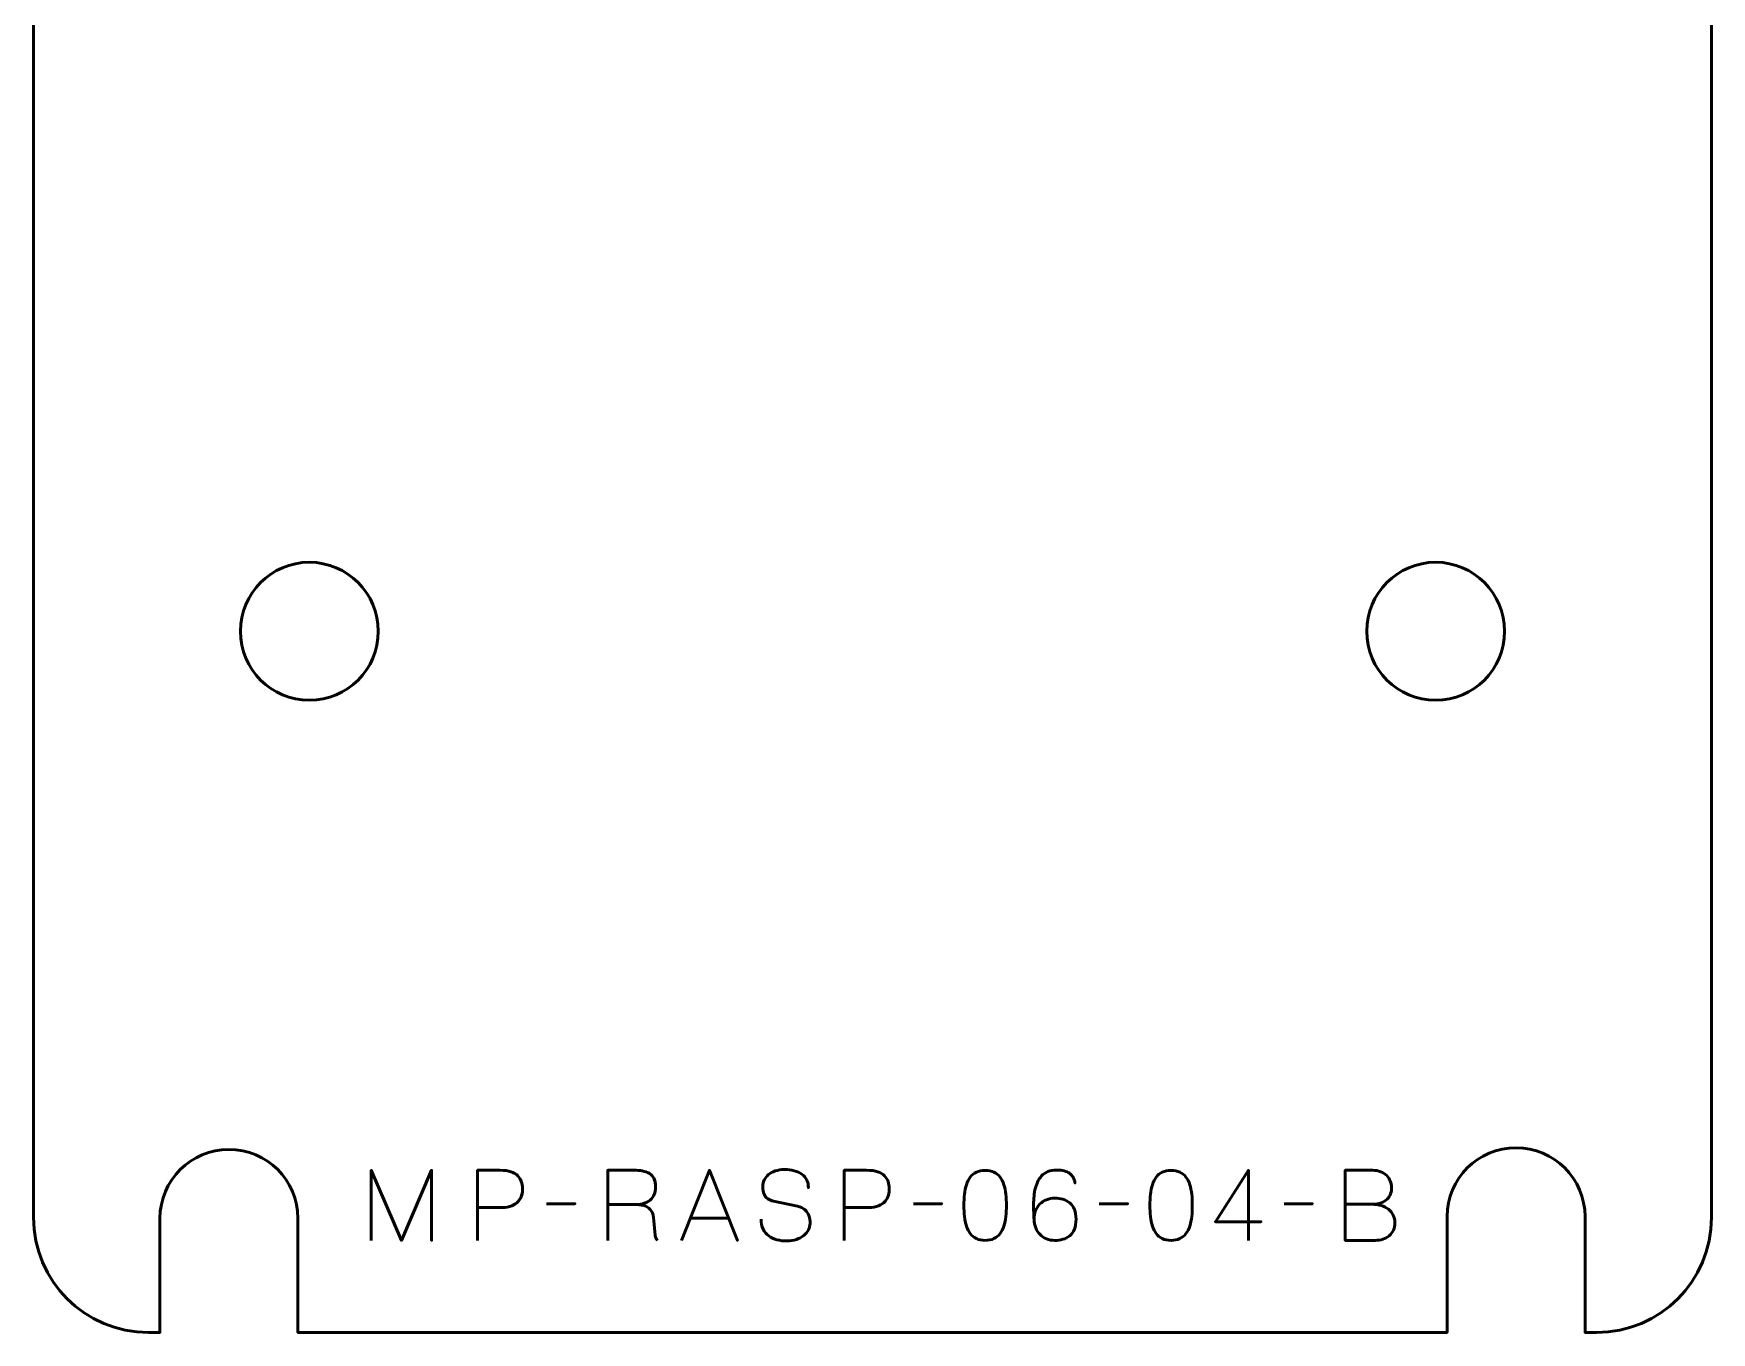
# Model space of a CAD drawing. Header units: centimetres. Extents: x -18.2 to -2.8, y -20.5 to -9.2.
# Drawn here: x -10.15 to -2.85, y -20.5 to -14.85 of the extents above; entities that cross this region are included whole.
import ezdxf

# ---------------------------------------------------------------- set-up
doc = ezdxf.new("R2010")
doc.units = ezdxf.units.CM
doc.header["$MEASUREMENT"] = 0
doc.layers.add('Layer 1', color=7, linetype='Continuous')

msp = doc.modelspace()

# ---------------------------------------------------------------- linework, layer by layer
at = {"layer": 'Layer 1', "lineweight": 53}
for points, knots in [([(-10.15001, -11.90004), (-10.15001, -11.90004), (-10.15001, -9.69994), (-10.15001, -9.69994), (-10.15001, -9.69994), (-10.15001, -9.42295), (-9.92692, -9.19999), (-9.64992, -9.19999), (-9.64992, -9.19999), (-9.64992, -9.19999), (-3.34995, -9.19999), (-3.34995, -9.19999), (-3.34995, -9.19999), (-3.07298, -9.19999), (-2.84999, -9.42295), (-2.84999, -9.69994), (-2.84999, -9.69994), (-2.84999, -9.69994), (-2.84999, -19.99991), (-2.84999, -19.99991), (-2.84999, -19.99991), (-2.84999, -20.27691), (-3.07298, -20.50001), (-3.34995, -20.50001), (-3.34995, -20.50001), (-3.34995, -20.50001), (-3.39998, -20.50001), (-3.39998, -20.50001), (-3.39998, -20.50001), (-3.39998, -20.50001), (-3.39998, -19.99634), (-3.39998, -19.99634), (-3.39998, -19.99634), (-3.39998, -19.83069), (-3.53433, -19.69634), (-3.69999, -19.69634), (-3.69999, -19.69634), (-3.86564, -19.69634), (-3.99998, -19.83069), (-3.99998, -19.99634), (-3.99998, -19.99634), (-3.99998, -19.99634), (-3.99998, -20.50001), (-3.99998, -20.50001), (-3.99998, -20.50001), (-3.99998, -20.50001), (-9.00002, -20.50001), (-9.00002, -20.50001), (-9.00002, -20.50001), (-9.00002, -20.50001), (-9.00002, -20.00382), (-9.00002, -20.00382), (-9.00002, -20.00382), (-9.00002, -19.83817), (-9.13437, -19.70382), (-9.30003, -19.70382), (-9.30003, -19.70382), (-9.46568, -19.70382), (-9.60002, -19.83817), (-9.60002, -20.00382), (-9.60002, -20.00382), (-9.60002, -20.00382), (-9.60002, -20.50001), (-9.60002, -20.50001), (-9.60002, -20.50001), (-9.60002, -20.50001), (-9.64992, -20.50001), (-9.64992, -20.50001), (-9.64992, -20.50001), (-9.92692, -20.50001), (-10.15001, -20.27691), (-10.15001, -19.99991), (-10.15001, -19.99991), (-10.15001, -19.99991), (-10.15001, -13.30004), (-10.15001, -13.30004), (-10.15001, -13.30004), (-10.15001, -13.30004), (-10.15001, -11.90004), (-10.15001, -11.90004)], [0, 0, 0, 0, 0.05, 0.05, 0.05, 0.05, 0.1, 0.1, 0.1, 0.1, 0.15, 0.15, 0.15, 0.15, 0.2, 0.2, 0.2, 0.2, 0.25, 0.25, 0.25, 0.25, 0.3, 0.3, 0.3, 0.3, 0.35, 0.35, 0.35, 0.35, 0.4, 0.4, 0.4, 0.4, 0.45, 0.45, 0.45, 0.45, 0.5, 0.5, 0.5, 0.5, 0.55, 0.55, 0.55, 0.55, 0.6, 0.6, 0.6, 0.6, 0.65, 0.65, 0.65, 0.65, 0.7, 0.7, 0.7, 0.7, 0.75, 0.75, 0.75, 0.75, 0.8, 0.8, 0.8, 0.8, 0.85, 0.85, 0.85, 0.85, 0.9, 0.9, 0.9, 0.9, 0.95, 0.95, 0.95, 0.95, 1, 1, 1, 1]), ([(-8.65, -17.45), (-8.65, -17.61566), (-8.78434, -17.75), (-8.95, -17.75), (-8.95, -17.75), (-9.11566, -17.75), (-9.25, -17.61566), (-9.25, -17.45), (-9.25, -17.45), (-9.25, -17.28434), (-9.11566, -17.15), (-8.95, -17.15), (-8.95, -17.15), (-8.78434, -17.15), (-8.65, -17.28434), (-8.65, -17.45)], [0, 0, 0, 0, 0.25, 0.25, 0.25, 0.25, 0.5, 0.5, 0.5, 0.5, 0.75, 0.75, 0.75, 0.75, 1, 1, 1, 1]), ([(-3.75, -17.45), (-3.75, -17.61566), (-3.88434, -17.75), (-4.05, -17.75), (-4.05, -17.75), (-4.21566, -17.75), (-4.35, -17.61566), (-4.35, -17.45), (-4.35, -17.45), (-4.35, -17.28434), (-4.21566, -17.15), (-4.05, -17.15), (-4.05, -17.15), (-3.88434, -17.15), (-3.75, -17.28434), (-3.75, -17.45)], [0, 0, 0, 0, 0.25, 0.25, 0.25, 0.25, 0.5, 0.5, 0.5, 0.5, 0.75, 0.75, 0.75, 0.75, 1, 1, 1, 1])]:
    msp.add_open_spline(points, degree=3, knots=knots, dxfattribs=at)
at = {"layer": 'Layer 1', "color": 5, "lineweight": 53}
for points, knots in [([(-8.68099, -20.09968), (-8.68099, -20.09968), (-8.68099, -19.79446), (-8.68099, -19.79446), (-8.68099, -19.79446), (-8.68099, -19.79446), (-8.54976, -20.09968), (-8.54976, -20.09968), (-8.54976, -20.09968), (-8.54976, -20.09968), (-8.4181, -19.79446), (-8.4181, -19.79446), (-8.4181, -19.79446), (-8.4181, -19.79446), (-8.4181, -20.09968), (-8.4181, -20.09968), (-8.4181, -20.09968), (-8.4181, -20.09968), (-8.4181, -19.79446), (-8.4181, -19.79446), (-8.4181, -19.79446), (-8.4181, -19.79446), (-8.54976, -20.09968), (-8.54976, -20.09968), (-8.54976, -20.09968), (-8.54976, -20.09968), (-8.68099, -19.79446), (-8.68099, -19.79446), (-8.68099, -19.79446), (-8.68099, -19.79446), (-8.68099, -20.09968), (-8.68099, -20.09968)], [0, 0, 0, 0, 0.125, 0.125, 0.125, 0.125, 0.25, 0.25, 0.25, 0.25, 0.375, 0.375, 0.375, 0.375, 0.5, 0.5, 0.5, 0.5, 0.625, 0.625, 0.625, 0.625, 0.75, 0.75, 0.75, 0.75, 0.875, 0.875, 0.875, 0.875, 1, 1, 1, 1]), ([(-8.21829, -20.09968), (-8.21829, -20.09968), (-8.21829, -19.79446), (-8.21829, -19.79446), (-8.21829, -19.79446), (-8.21829, -19.79446), (-8.12092, -19.79446), (-8.12092, -19.79446), (-8.12092, -19.79446), (-8.10145, -19.79453), (-8.08544, -19.79672), (-8.07281, -19.80095), (-8.07281, -19.80095), (-8.06025, -19.80511), (-8.05037, -19.8109), (-8.04324, -19.81824), (-8.04324, -19.81824), (-8.03612, -19.8255), (-8.03104, -19.83383), (-8.02793, -19.84321), (-8.02793, -19.84321), (-8.0249, -19.8526), (-8.02314, -19.8624), (-8.02271, -19.87278), (-8.02271, -19.87278), (-8.02222, -19.88315), (-8.02342, -19.89331), (-8.02624, -19.90318), (-8.02624, -19.90318), (-8.02913, -19.91306), (-8.034, -19.92202), (-8.04099, -19.93007), (-8.04099, -19.93007), (-8.0479, -19.93811), (-8.05728, -19.94453), (-8.06907, -19.94926), (-8.06907, -19.94926), (-8.08085, -19.95405), (-8.09545, -19.95645), (-8.11288, -19.95659), (-8.11288, -19.95659), (-8.11288, -19.95659), (-8.21829, -19.95659), (-8.21829, -19.95659), (-8.21829, -19.95659), (-8.21829, -19.95659), (-8.11288, -19.95659), (-8.11288, -19.95659), (-8.11288, -19.95659), (-8.09581, -19.95645), (-8.08134, -19.95405), (-8.06963, -19.94926), (-8.06963, -19.94926), (-8.05785, -19.94453), (-8.04846, -19.93811), (-8.04141, -19.93007), (-8.04141, -19.93007), (-8.03442, -19.92202), (-8.02941, -19.91306), (-8.02645, -19.90318), (-8.02645, -19.90318), (-8.02349, -19.89331), (-8.02222, -19.88315), (-8.02271, -19.87278), (-8.02271, -19.87278), (-8.02314, -19.8624), (-8.0249, -19.8526), (-8.02807, -19.84321), (-8.02807, -19.84321), (-8.03118, -19.83383), (-8.0364, -19.8255), (-8.04353, -19.81824), (-8.04353, -19.81824), (-8.05072, -19.8109), (-8.0606, -19.80511), (-8.07316, -19.80095), (-8.07316, -19.80095), (-8.08579, -19.79672), (-8.10166, -19.79453), (-8.12092, -19.79446), (-8.12092, -19.79446), (-8.12092, -19.79446), (-8.21829, -19.79446), (-8.21829, -19.79446), (-8.21829, -19.79446), (-8.21829, -19.79446), (-8.21829, -20.09968), (-8.21829, -20.09968)], [0, 0, 0, 0, 0.0454545, 0.0454545, 0.0454545, 0.0454545, 0.0909091, 0.0909091, 0.0909091, 0.0909091, 0.1363636, 0.1363636, 0.1363636, 0.1363636, 0.1818182, 0.1818182, 0.1818182, 0.1818182, 0.2272727, 0.2272727, 0.2272727, 0.2272727, 0.2727273, 0.2727273, 0.2727273, 0.2727273, 0.3181818, 0.3181818, 0.3181818, 0.3181818, 0.3636364, 0.3636364, 0.3636364, 0.3636364, 0.4090909, 0.4090909, 0.4090909, 0.4090909, 0.4545455, 0.4545455, 0.4545455, 0.4545455, 0.5, 0.5, 0.5, 0.5, 0.5454545, 0.5454545, 0.5454545, 0.5454545, 0.5909091, 0.5909091, 0.5909091, 0.5909091, 0.6363636, 0.6363636, 0.6363636, 0.6363636, 0.6818182, 0.6818182, 0.6818182, 0.6818182, 0.7272727, 0.7272727, 0.7272727, 0.7272727, 0.7727273, 0.7727273, 0.7727273, 0.7727273, 0.8181818, 0.8181818, 0.8181818, 0.8181818, 0.8636364, 0.8636364, 0.8636364, 0.8636364, 0.9090909, 0.9090909, 0.9090909, 0.9090909, 0.9545455, 0.9545455, 0.9545455, 0.9545455, 1, 1, 1, 1]), ([(-7.65188, -20.09968), (-7.65188, -20.09968), (-7.65188, -19.79446), (-7.65188, -19.79446), (-7.65188, -19.79446), (-7.65188, -19.79446), (-7.54054, -19.79446), (-7.54054, -19.79446), (-7.54054, -19.79446), (-7.52502, -19.79446), (-7.51176, -19.79552), (-7.50082, -19.79756), (-7.50082, -19.79756), (-7.48982, -19.79961), (-7.48071, -19.80257), (-7.47352, -19.80645), (-7.47352, -19.80645), (-7.46632, -19.81033), (-7.46068, -19.81506), (-7.45651, -19.82063), (-7.45651, -19.82063), (-7.45228, -19.82614), (-7.44932, -19.83242), (-7.44741, -19.8394), (-7.44741, -19.8394), (-7.44551, -19.84639), (-7.44438, -19.85394), (-7.44403, -19.86219), (-7.44403, -19.86219), (-7.44353, -19.87256), (-7.44466, -19.88258), (-7.44734, -19.89225), (-7.44734, -19.89225), (-7.45009, -19.90198), (-7.45482, -19.91066), (-7.46152, -19.91842), (-7.46152, -19.91842), (-7.4683, -19.92619), (-7.4774, -19.93232), (-7.48897, -19.93691), (-7.48897, -19.93691), (-7.50054, -19.94143), (-7.51486, -19.94382), (-7.53208, -19.94389), (-7.53208, -19.94389), (-7.53208, -19.94389), (-7.65188, -19.94389), (-7.65188, -19.94389), (-7.65188, -19.94389), (-7.65188, -19.94389), (-7.53208, -19.94389), (-7.53208, -19.94389), (-7.53208, -19.94389), (-7.51522, -19.94382), (-7.50103, -19.94143), (-7.48953, -19.93691), (-7.48953, -19.93691), (-7.47803, -19.93232), (-7.46886, -19.92619), (-7.46202, -19.91842), (-7.46202, -19.91842), (-7.45517, -19.91066), (-7.45038, -19.90198), (-7.44755, -19.89225), (-7.44755, -19.89225), (-7.44473, -19.88258), (-7.44353, -19.87256), (-7.44403, -19.86219), (-7.44403, -19.86219), (-7.44445, -19.85189), (-7.44621, -19.84258), (-7.44932, -19.83425), (-7.44932, -19.83425), (-7.45235, -19.826), (-7.45743, -19.81887), (-7.46449, -19.81294), (-7.46449, -19.81294), (-7.47154, -19.80702), (-7.48128, -19.80243), (-7.49363, -19.79926), (-7.49363, -19.79926), (-7.50597, -19.79608), (-7.52164, -19.79446), (-7.54054, -19.79446), (-7.54054, -19.79446), (-7.54054, -19.79446), (-7.65188, -19.79446), (-7.65188, -19.79446), (-7.65188, -19.79446), (-7.65188, -19.79446), (-7.65188, -20.09968), (-7.65188, -20.09968)], [0, 0, 0, 0, 0.0434783, 0.0434783, 0.0434783, 0.0434783, 0.0869565, 0.0869565, 0.0869565, 0.0869565, 0.1304348, 0.1304348, 0.1304348, 0.1304348, 0.173913, 0.173913, 0.173913, 0.173913, 0.2173913, 0.2173913, 0.2173913, 0.2173913, 0.2608696, 0.2608696, 0.2608696, 0.2608696, 0.3043478, 0.3043478, 0.3043478, 0.3043478, 0.3478261, 0.3478261, 0.3478261, 0.3478261, 0.3913043, 0.3913043, 0.3913043, 0.3913043, 0.4347826, 0.4347826, 0.4347826, 0.4347826, 0.4782609, 0.4782609, 0.4782609, 0.4782609, 0.5217391, 0.5217391, 0.5217391, 0.5217391, 0.5652174, 0.5652174, 0.5652174, 0.5652174, 0.6086957, 0.6086957, 0.6086957, 0.6086957, 0.6521739, 0.6521739, 0.6521739, 0.6521739, 0.6956522, 0.6956522, 0.6956522, 0.6956522, 0.7391304, 0.7391304, 0.7391304, 0.7391304, 0.7826087, 0.7826087, 0.7826087, 0.7826087, 0.826087, 0.826087, 0.826087, 0.826087, 0.8695652, 0.8695652, 0.8695652, 0.8695652, 0.9130435, 0.9130435, 0.9130435, 0.9130435, 0.9565217, 0.9565217, 0.9565217, 0.9565217, 1, 1, 1, 1]), ([(-7.33057, -20.09968), (-7.33057, -20.09968), (-7.2095, -19.79446), (-7.2095, -19.79446), (-7.2095, -19.79446), (-7.2095, -19.79446), (-7.088, -20.09968), (-7.088, -20.09968), (-7.088, -20.09968), (-7.088, -20.09968), (-7.2095, -19.79446), (-7.2095, -19.79446), (-7.2095, -19.79446), (-7.2095, -19.79446), (-7.33057, -20.09968), (-7.33057, -20.09968)], [0, 0, 0, 0, 0.25, 0.25, 0.25, 0.25, 0.5, 0.5, 0.5, 0.5, 0.75, 0.75, 0.75, 0.75, 1, 1, 1, 1]), ([(-6.98471, -20.00739), (-6.98457, -20.02426), (-6.98161, -20.03872), (-6.97568, -20.05079), (-6.97568, -20.05079), (-6.96982, -20.06278), (-6.96164, -20.07259), (-6.95134, -20.08021), (-6.95134, -20.08021), (-6.94097, -20.08776), (-6.92904, -20.09333), (-6.91557, -20.09693), (-6.91557, -20.09693), (-6.90216, -20.10046), (-6.88777, -20.10222), (-6.87253, -20.10222), (-6.87253, -20.10222), (-6.85715, -20.10215), (-6.84332, -20.09989), (-6.83097, -20.09559), (-6.83097, -20.09559), (-6.81869, -20.09128), (-6.80818, -20.0855), (-6.79936, -20.07823), (-6.79936, -20.07823), (-6.79061, -20.07096), (-6.78384, -20.06285), (-6.77904, -20.05382), (-6.77904, -20.05382), (-6.77424, -20.04479), (-6.7717, -20.03555), (-6.77135, -20.02602), (-6.77135, -20.02602), (-6.77093, -20.01353), (-6.77276, -20.0021), (-6.77678, -19.9918), (-6.77678, -19.9918), (-6.78081, -19.9815), (-6.78702, -19.97289), (-6.79541, -19.96584), (-6.79541, -19.96584), (-6.80374, -19.95878), (-6.81425, -19.95384), (-6.82681, -19.95109), (-6.82681, -19.95109), (-6.82681, -19.95109), (-6.93052, -19.92865), (-6.93052, -19.92865), (-6.93052, -19.92865), (-6.94026, -19.92661), (-6.94866, -19.92315), (-6.95557, -19.91835), (-6.95557, -19.91835), (-6.96249, -19.91349), (-6.96785, -19.90678), (-6.97152, -19.89817), (-6.97152, -19.89817), (-6.97519, -19.88964), (-6.97709, -19.87877), (-6.97709, -19.86558), (-6.97709, -19.86558), (-6.97709, -19.85556), (-6.97504, -19.84611), (-6.97088, -19.83722), (-6.97088, -19.83722), (-6.96679, -19.82833), (-6.96072, -19.82049), (-6.95275, -19.81358), (-6.95275, -19.81358), (-6.94478, -19.80674), (-6.9349, -19.80137), (-6.92319, -19.79749), (-6.92319, -19.79749), (-6.9114, -19.79354), (-6.89793, -19.79157), (-6.88269, -19.7915), (-6.88269, -19.7915), (-6.86738, -19.7915), (-6.85334, -19.79326), (-6.8405, -19.79679), (-6.8405, -19.79679), (-6.82773, -19.80032), (-6.81665, -19.8054), (-6.80734, -19.81217), (-6.80734, -19.81217), (-6.79802, -19.81894), (-6.79083, -19.82727), (-6.78589, -19.837), (-6.78589, -19.837), (-6.78095, -19.84681), (-6.77862, -19.85803), (-6.77897, -19.87066), (-6.77897, -19.87066), (-6.77862, -19.85803), (-6.78095, -19.84681), (-6.78589, -19.837), (-6.78589, -19.837), (-6.79083, -19.82727), (-6.79802, -19.81894), (-6.80734, -19.81217), (-6.80734, -19.81217), (-6.81665, -19.8054), (-6.82773, -19.80032), (-6.8405, -19.79679), (-6.8405, -19.79679), (-6.85334, -19.79326), (-6.86738, -19.7915), (-6.88269, -19.7915), (-6.88269, -19.7915), (-6.89793, -19.79157), (-6.9114, -19.79354), (-6.92319, -19.79749), (-6.92319, -19.79749), (-6.9349, -19.80137), (-6.94478, -19.80674), (-6.95275, -19.81358), (-6.95275, -19.81358), (-6.96072, -19.82049), (-6.96679, -19.82833), (-6.97088, -19.83722), (-6.97088, -19.83722), (-6.97504, -19.84611), (-6.97709, -19.85556), (-6.97709, -19.86558), (-6.97709, -19.86558), (-6.97709, -19.87877), (-6.97526, -19.88964), (-6.97173, -19.8981), (-6.97173, -19.8981), (-6.96813, -19.90664), (-6.96284, -19.91327), (-6.95592, -19.91814), (-6.95592, -19.91814), (-6.94901, -19.92294), (-6.94054, -19.92647), (-6.93052, -19.92865), (-6.93052, -19.92865), (-6.93052, -19.92865), (-6.82681, -19.95109), (-6.82681, -19.95109), (-6.82681, -19.95109), (-6.81397, -19.95384), (-6.80338, -19.95878), (-6.79506, -19.96584), (-6.79506, -19.96584), (-6.78666, -19.97289), (-6.78052, -19.9815), (-6.77657, -19.9918), (-6.77657, -19.9918), (-6.77269, -20.0021), (-6.77093, -20.01353), (-6.77135, -20.02602), (-6.77135, -20.02602), (-6.7717, -20.03555), (-6.77424, -20.04479), (-6.77904, -20.05382), (-6.77904, -20.05382), (-6.78384, -20.06285), (-6.79061, -20.07096), (-6.79936, -20.07823), (-6.79936, -20.07823), (-6.80818, -20.0855), (-6.81869, -20.09128), (-6.83097, -20.09559), (-6.83097, -20.09559), (-6.84332, -20.09989), (-6.85715, -20.10215), (-6.87253, -20.10222), (-6.87253, -20.10222), (-6.88777, -20.10222), (-6.90216, -20.10046), (-6.91557, -20.09693), (-6.91557, -20.09693), (-6.92904, -20.09333), (-6.94097, -20.08776), (-6.95134, -20.08021), (-6.95134, -20.08021), (-6.96164, -20.07259), (-6.96982, -20.06278), (-6.97568, -20.05079), (-6.97568, -20.05079), (-6.98161, -20.03872), (-6.98457, -20.02426), (-6.98471, -20.00739)], [0, 0, 0, 0, 0.0217391, 0.0217391, 0.0217391, 0.0217391, 0.0434783, 0.0434783, 0.0434783, 0.0434783, 0.0652174, 0.0652174, 0.0652174, 0.0652174, 0.0869565, 0.0869565, 0.0869565, 0.0869565, 0.1086957, 0.1086957, 0.1086957, 0.1086957, 0.1304348, 0.1304348, 0.1304348, 0.1304348, 0.1521739, 0.1521739, 0.1521739, 0.1521739, 0.173913, 0.173913, 0.173913, 0.173913, 0.1956522, 0.1956522, 0.1956522, 0.1956522, 0.2173913, 0.2173913, 0.2173913, 0.2173913, 0.2391304, 0.2391304, 0.2391304, 0.2391304, 0.2608696, 0.2608696, 0.2608696, 0.2608696, 0.2826087, 0.2826087, 0.2826087, 0.2826087, 0.3043478, 0.3043478, 0.3043478, 0.3043478, 0.326087, 0.326087, 0.326087, 0.326087, 0.3478261, 0.3478261, 0.3478261, 0.3478261, 0.3695652, 0.3695652, 0.3695652, 0.3695652, 0.3913043, 0.3913043, 0.3913043, 0.3913043, 0.4130435, 0.4130435, 0.4130435, 0.4130435, 0.4347826, 0.4347826, 0.4347826, 0.4347826, 0.4565217, 0.4565217, 0.4565217, 0.4565217, 0.4782609, 0.4782609, 0.4782609, 0.4782609, 0.5, 0.5, 0.5, 0.5, 0.5217391, 0.5217391, 0.5217391, 0.5217391, 0.5434783, 0.5434783, 0.5434783, 0.5434783, 0.5652174, 0.5652174, 0.5652174, 0.5652174, 0.5869565, 0.5869565, 0.5869565, 0.5869565, 0.6086957, 0.6086957, 0.6086957, 0.6086957, 0.6304348, 0.6304348, 0.6304348, 0.6304348, 0.6521739, 0.6521739, 0.6521739, 0.6521739, 0.673913, 0.673913, 0.673913, 0.673913, 0.6956522, 0.6956522, 0.6956522, 0.6956522, 0.7173913, 0.7173913, 0.7173913, 0.7173913, 0.7391304, 0.7391304, 0.7391304, 0.7391304, 0.7608696, 0.7608696, 0.7608696, 0.7608696, 0.7826087, 0.7826087, 0.7826087, 0.7826087, 0.8043478, 0.8043478, 0.8043478, 0.8043478, 0.826087, 0.826087, 0.826087, 0.826087, 0.8478261, 0.8478261, 0.8478261, 0.8478261, 0.8695652, 0.8695652, 0.8695652, 0.8695652, 0.8913043, 0.8913043, 0.8913043, 0.8913043, 0.9130435, 0.9130435, 0.9130435, 0.9130435, 0.9347826, 0.9347826, 0.9347826, 0.9347826, 0.9565217, 0.9565217, 0.9565217, 0.9565217, 0.9782609, 0.9782609, 0.9782609, 0.9782609, 1, 1, 1, 1]), ([(-6.62276, -20.09968), (-6.62276, -20.09968), (-6.62276, -19.79446), (-6.62276, -19.79446), (-6.62276, -19.79446), (-6.62276, -19.79446), (-6.52539, -19.79446), (-6.52539, -19.79446), (-6.52539, -19.79446), (-6.50592, -19.79453), (-6.48991, -19.79672), (-6.47728, -19.80095), (-6.47728, -19.80095), (-6.46472, -19.80511), (-6.45484, -19.8109), (-6.44771, -19.81824), (-6.44771, -19.81824), (-6.44059, -19.8255), (-6.43551, -19.83383), (-6.4324, -19.84321), (-6.4324, -19.84321), (-6.42937, -19.8526), (-6.42761, -19.8624), (-6.42718, -19.87278), (-6.42718, -19.87278), (-6.42669, -19.88315), (-6.42789, -19.89331), (-6.43071, -19.90318), (-6.43071, -19.90318), (-6.4336, -19.91306), (-6.43847, -19.92202), (-6.44546, -19.93007), (-6.44546, -19.93007), (-6.45237, -19.93811), (-6.46175, -19.94453), (-6.47354, -19.94926), (-6.47354, -19.94926), (-6.48532, -19.95405), (-6.49992, -19.95645), (-6.51735, -19.95659), (-6.51735, -19.95659), (-6.51735, -19.95659), (-6.62276, -19.95659), (-6.62276, -19.95659), (-6.62276, -19.95659), (-6.62276, -19.95659), (-6.51735, -19.95659), (-6.51735, -19.95659), (-6.51735, -19.95659), (-6.50028, -19.95645), (-6.48581, -19.95405), (-6.4741, -19.94926), (-6.4741, -19.94926), (-6.46232, -19.94453), (-6.45293, -19.93811), (-6.44588, -19.93007), (-6.44588, -19.93007), (-6.43889, -19.92202), (-6.43388, -19.91306), (-6.43092, -19.90318), (-6.43092, -19.90318), (-6.42796, -19.89331), (-6.42669, -19.88315), (-6.42718, -19.87278), (-6.42718, -19.87278), (-6.42761, -19.8624), (-6.42937, -19.8526), (-6.43254, -19.84321), (-6.43254, -19.84321), (-6.43565, -19.83383), (-6.44087, -19.8255), (-6.448, -19.81824), (-6.448, -19.81824), (-6.45519, -19.8109), (-6.46507, -19.80511), (-6.47763, -19.80095), (-6.47763, -19.80095), (-6.49026, -19.79672), (-6.50613, -19.79453), (-6.52539, -19.79446), (-6.52539, -19.79446), (-6.52539, -19.79446), (-6.62276, -19.79446), (-6.62276, -19.79446), (-6.62276, -19.79446), (-6.62276, -19.79446), (-6.62276, -20.09968), (-6.62276, -20.09968)], [0, 0, 0, 0, 0.0454545, 0.0454545, 0.0454545, 0.0454545, 0.0909091, 0.0909091, 0.0909091, 0.0909091, 0.1363636, 0.1363636, 0.1363636, 0.1363636, 0.1818182, 0.1818182, 0.1818182, 0.1818182, 0.2272727, 0.2272727, 0.2272727, 0.2272727, 0.2727273, 0.2727273, 0.2727273, 0.2727273, 0.3181818, 0.3181818, 0.3181818, 0.3181818, 0.3636364, 0.3636364, 0.3636364, 0.3636364, 0.4090909, 0.4090909, 0.4090909, 0.4090909, 0.4545455, 0.4545455, 0.4545455, 0.4545455, 0.5, 0.5, 0.5, 0.5, 0.5454545, 0.5454545, 0.5454545, 0.5454545, 0.5909091, 0.5909091, 0.5909091, 0.5909091, 0.6363636, 0.6363636, 0.6363636, 0.6363636, 0.6818182, 0.6818182, 0.6818182, 0.6818182, 0.7272727, 0.7272727, 0.7272727, 0.7272727, 0.7727273, 0.7727273, 0.7727273, 0.7727273, 0.8181818, 0.8181818, 0.8181818, 0.8181818, 0.8636364, 0.8636364, 0.8636364, 0.8636364, 0.9090909, 0.9090909, 0.9090909, 0.9090909, 0.9545455, 0.9545455, 0.9545455, 0.9545455, 1, 1, 1, 1]), ([(-6.00978, -20.09968), (-5.99497, -20.09961), (-5.9822, -20.097), (-5.97154, -20.09192), (-5.97154, -20.09192), (-5.96096, -20.08684), (-5.95214, -20.07957), (-5.94509, -20.07033), (-5.94509, -20.07033), (-5.9381, -20.06102), (-5.9326, -20.05001), (-5.92851, -20.03731), (-5.92851, -20.03731), (-5.92448, -20.02461), (-5.92159, -20.01071), (-5.91997, -19.99547), (-5.91997, -19.99547), (-5.91827, -19.98023), (-5.91743, -19.96421), (-5.9175, -19.94728), (-5.9175, -19.94728), (-5.91743, -19.93042), (-5.91827, -19.9144), (-5.91997, -19.89923), (-5.91997, -19.89923), (-5.92159, -19.88406), (-5.92448, -19.87009), (-5.92851, -19.85739), (-5.92851, -19.85739), (-5.9326, -19.84476), (-5.9381, -19.83376), (-5.94509, -19.82437), (-5.94509, -19.82437), (-5.95214, -19.81506), (-5.96096, -19.80779), (-5.97154, -19.80271), (-5.97154, -19.80271), (-5.9822, -19.79756), (-5.99497, -19.79495), (-6.00978, -19.79488), (-6.00978, -19.79488), (-6.0246, -19.79495), (-6.03737, -19.79756), (-6.04803, -19.80271), (-6.04803, -19.80271), (-6.05861, -19.80779), (-6.06743, -19.81506), (-6.07448, -19.82437), (-6.07448, -19.82437), (-6.08147, -19.83376), (-6.08697, -19.84476), (-6.09106, -19.85739), (-6.09106, -19.85739), (-6.09509, -19.87009), (-6.09798, -19.88406), (-6.0996, -19.89923), (-6.0996, -19.89923), (-6.10129, -19.9144), (-6.10214, -19.93042), (-6.10207, -19.94728), (-6.10207, -19.94728), (-6.10214, -19.96421), (-6.10129, -19.98023), (-6.0996, -19.99547), (-6.0996, -19.99547), (-6.09798, -20.01071), (-6.09509, -20.02461), (-6.09106, -20.03731), (-6.09106, -20.03731), (-6.08697, -20.05001), (-6.08147, -20.06102), (-6.07448, -20.07033), (-6.07448, -20.07033), (-6.06743, -20.07957), (-6.05861, -20.08684), (-6.04803, -20.09192), (-6.04803, -20.09192), (-6.03737, -20.097), (-6.0246, -20.09961), (-6.00978, -20.09968)], [0, 0, 0, 0, 0.05, 0.05, 0.05, 0.05, 0.1, 0.1, 0.1, 0.1, 0.15, 0.15, 0.15, 0.15, 0.2, 0.2, 0.2, 0.2, 0.25, 0.25, 0.25, 0.25, 0.3, 0.3, 0.3, 0.3, 0.35, 0.35, 0.35, 0.35, 0.4, 0.4, 0.4, 0.4, 0.45, 0.45, 0.45, 0.45, 0.5, 0.5, 0.5, 0.5, 0.55, 0.55, 0.55, 0.55, 0.6, 0.6, 0.6, 0.6, 0.65, 0.65, 0.65, 0.65, 0.7, 0.7, 0.7, 0.7, 0.75, 0.75, 0.75, 0.75, 0.8, 0.8, 0.8, 0.8, 0.85, 0.85, 0.85, 0.85, 0.9, 0.9, 0.9, 0.9, 0.95, 0.95, 0.95, 0.95, 1, 1, 1, 1]), ([(-6.00978, -20.09968), (-5.99497, -20.09961), (-5.9822, -20.097), (-5.97154, -20.09192), (-5.97154, -20.09192), (-5.96096, -20.08684), (-5.95214, -20.07957), (-5.94509, -20.07033), (-5.94509, -20.07033), (-5.9381, -20.06102), (-5.9326, -20.05001), (-5.92851, -20.03731), (-5.92851, -20.03731), (-5.92448, -20.02461), (-5.92159, -20.01071), (-5.91997, -19.99547), (-5.91997, -19.99547), (-5.91827, -19.98023), (-5.91743, -19.96421), (-5.9175, -19.94728), (-5.9175, -19.94728), (-5.91743, -19.93042), (-5.91827, -19.9144), (-5.91997, -19.89923), (-5.91997, -19.89923), (-5.92159, -19.88406), (-5.92448, -19.87009), (-5.92851, -19.85739), (-5.92851, -19.85739), (-5.9326, -19.84476), (-5.9381, -19.83376), (-5.94509, -19.82437), (-5.94509, -19.82437), (-5.95214, -19.81506), (-5.96096, -19.80779), (-5.97154, -19.80271), (-5.97154, -19.80271), (-5.9822, -19.79756), (-5.99497, -19.79495), (-6.00978, -19.79488), (-6.00978, -19.79488), (-6.0246, -19.79495), (-6.03737, -19.79756), (-6.04803, -19.80271), (-6.04803, -19.80271), (-6.05861, -19.80779), (-6.06743, -19.81506), (-6.07448, -19.82437), (-6.07448, -19.82437), (-6.08147, -19.83376), (-6.08697, -19.84476), (-6.09106, -19.85739), (-6.09106, -19.85739), (-6.09509, -19.87009), (-6.09798, -19.88406), (-6.0996, -19.89923), (-6.0996, -19.89923), (-6.10129, -19.9144), (-6.10214, -19.93042), (-6.10207, -19.94728), (-6.10207, -19.94728), (-6.10214, -19.96421), (-6.10129, -19.98023), (-6.0996, -19.99547), (-6.0996, -19.99547), (-6.09798, -20.01071), (-6.09509, -20.02461), (-6.09106, -20.03731), (-6.09106, -20.03731), (-6.08697, -20.05001), (-6.08147, -20.06102), (-6.07448, -20.07033), (-6.07448, -20.07033), (-6.06743, -20.07957), (-6.05861, -20.08684), (-6.04803, -20.09192), (-6.04803, -20.09192), (-6.03737, -20.097), (-6.0246, -20.09961), (-6.00978, -20.09968)], [0, 0, 0, 0, 0.05, 0.05, 0.05, 0.05, 0.1, 0.1, 0.1, 0.1, 0.15, 0.15, 0.15, 0.15, 0.2, 0.2, 0.2, 0.2, 0.25, 0.25, 0.25, 0.25, 0.3, 0.3, 0.3, 0.3, 0.35, 0.35, 0.35, 0.35, 0.4, 0.4, 0.4, 0.4, 0.45, 0.45, 0.45, 0.45, 0.5, 0.5, 0.5, 0.5, 0.55, 0.55, 0.55, 0.55, 0.6, 0.6, 0.6, 0.6, 0.65, 0.65, 0.65, 0.65, 0.7, 0.7, 0.7, 0.7, 0.75, 0.75, 0.75, 0.75, 0.8, 0.8, 0.8, 0.8, 0.85, 0.85, 0.85, 0.85, 0.9, 0.9, 0.9, 0.9, 0.95, 0.95, 0.95, 0.95, 1, 1, 1, 1]), ([(-5.79727, -20.00782), (-5.7972, -19.99399), (-5.79495, -19.9815), (-5.79043, -19.97021), (-5.79043, -19.97021), (-5.78599, -19.95899), (-5.77971, -19.94933), (-5.77159, -19.94121), (-5.77159, -19.94121), (-5.76355, -19.93317), (-5.75402, -19.92696), (-5.74316, -19.92259), (-5.74316, -19.92259), (-5.73229, -19.91821), (-5.72037, -19.91603), (-5.70753, -19.91595), (-5.70753, -19.91595), (-5.69462, -19.91588), (-5.68255, -19.91751), (-5.67133, -19.92075), (-5.67133, -19.92075), (-5.66011, -19.92393), (-5.65031, -19.92915), (-5.64177, -19.93635), (-5.64177, -19.93635), (-5.63323, -19.94347), (-5.62653, -19.95293), (-5.62173, -19.96471), (-5.62173, -19.96471), (-5.61694, -19.97649), (-5.61447, -19.99081), (-5.6144, -20.00782), (-5.6144, -20.00782), (-5.61447, -20.02482), (-5.61694, -20.03914), (-5.62173, -20.05093), (-5.62173, -20.05093), (-5.62653, -20.06271), (-5.63323, -20.07216), (-5.64177, -20.07929), (-5.64177, -20.07929), (-5.65031, -20.08649), (-5.66011, -20.09171), (-5.67133, -20.09488), (-5.67133, -20.09488), (-5.68255, -20.09813), (-5.69462, -20.09975), (-5.70753, -20.09968), (-5.70753, -20.09968), (-5.72037, -20.09961), (-5.73215, -20.09742), (-5.74295, -20.09305), (-5.74295, -20.09305), (-5.75367, -20.08867), (-5.76298, -20.08246), (-5.77096, -20.07435), (-5.77096, -20.07435), (-5.77893, -20.06631), (-5.78521, -20.05664), (-5.78972, -20.04535), (-5.78972, -20.04535), (-5.79431, -20.03413), (-5.79678, -20.02165), (-5.79727, -20.00782), (-5.79727, -20.00782), (-5.79756, -20.00083), (-5.79791, -19.99251), (-5.7984, -19.98284), (-5.7984, -19.98284), (-5.7989, -19.9731), (-5.79918, -19.96252), (-5.79925, -19.95116), (-5.79925, -19.95116), (-5.79932, -19.93973), (-5.79897, -19.92795), (-5.79805, -19.91588), (-5.79805, -19.91588), (-5.7972, -19.90375), (-5.79551, -19.89182), (-5.79304, -19.88004), (-5.79304, -19.88004), (-5.79057, -19.86833), (-5.78704, -19.85725), (-5.78239, -19.84688), (-5.78239, -19.84688), (-5.77773, -19.83651), (-5.77173, -19.82734), (-5.76432, -19.81936), (-5.76432, -19.81936), (-5.75685, -19.81139), (-5.74774, -19.80511), (-5.73695, -19.80053), (-5.73695, -19.80053), (-5.72615, -19.79601), (-5.71338, -19.79368), (-5.69864, -19.79361), (-5.69864, -19.79361), (-5.6858, -19.79368), (-5.67493, -19.79495), (-5.6659, -19.79742), (-5.6659, -19.79742), (-5.65687, -19.79989), (-5.64946, -19.80321), (-5.64353, -19.8073), (-5.64353, -19.8073), (-5.63768, -19.81146), (-5.63302, -19.81598), (-5.62964, -19.82099), (-5.62964, -19.82099), (-5.62625, -19.82593), (-5.62371, -19.83094), (-5.62216, -19.83595), (-5.62216, -19.83595), (-5.62053, -19.84095), (-5.61948, -19.84561), (-5.61905, -19.84992), (-5.61905, -19.84992), (-5.61948, -19.84561), (-5.62053, -19.84095), (-5.62216, -19.83595), (-5.62216, -19.83595), (-5.62371, -19.83094), (-5.62625, -19.82593), (-5.62964, -19.82099), (-5.62964, -19.82099), (-5.63302, -19.81598), (-5.63768, -19.81146), (-5.64353, -19.8073), (-5.64353, -19.8073), (-5.64946, -19.80321), (-5.65687, -19.79989), (-5.6659, -19.79742), (-5.6659, -19.79742), (-5.67493, -19.79495), (-5.6858, -19.79368), (-5.69864, -19.79361), (-5.69864, -19.79361), (-5.71338, -19.79368), (-5.72615, -19.79601), (-5.73695, -19.80053), (-5.73695, -19.80053), (-5.74774, -19.80511), (-5.75685, -19.81139), (-5.76432, -19.81936), (-5.76432, -19.81936), (-5.77173, -19.82734), (-5.77773, -19.83651), (-5.78239, -19.84688), (-5.78239, -19.84688), (-5.78704, -19.85725), (-5.79057, -19.86833), (-5.79304, -19.88004), (-5.79304, -19.88004), (-5.79551, -19.89182), (-5.7972, -19.90375), (-5.79805, -19.91588), (-5.79805, -19.91588), (-5.79897, -19.92795), (-5.79932, -19.93973), (-5.79925, -19.95116), (-5.79925, -19.95116), (-5.79918, -19.96252), (-5.7989, -19.9731), (-5.7984, -19.98284), (-5.7984, -19.98284), (-5.79791, -19.99251), (-5.79756, -20.00083), (-5.79727, -20.00782), (-5.79727, -20.00782), (-5.79678, -20.02165), (-5.79431, -20.03413), (-5.78972, -20.04535), (-5.78972, -20.04535), (-5.78521, -20.05664), (-5.77893, -20.06631), (-5.77096, -20.07435), (-5.77096, -20.07435), (-5.76298, -20.08246), (-5.75367, -20.08867), (-5.74295, -20.09305), (-5.74295, -20.09305), (-5.73215, -20.09742), (-5.72037, -20.09961), (-5.70753, -20.09968), (-5.70753, -20.09968), (-5.69462, -20.09975), (-5.68255, -20.09813), (-5.67133, -20.09488), (-5.67133, -20.09488), (-5.66011, -20.09171), (-5.65031, -20.08649), (-5.64177, -20.07929), (-5.64177, -20.07929), (-5.63323, -20.07216), (-5.62653, -20.06271), (-5.62173, -20.05093), (-5.62173, -20.05093), (-5.61694, -20.03914), (-5.61447, -20.02482), (-5.6144, -20.00782), (-5.6144, -20.00782), (-5.61447, -19.99081), (-5.61694, -19.97649), (-5.62173, -19.96471), (-5.62173, -19.96471), (-5.62653, -19.95293), (-5.63323, -19.94347), (-5.64177, -19.93635), (-5.64177, -19.93635), (-5.65031, -19.92915), (-5.66011, -19.92393), (-5.67133, -19.92075), (-5.67133, -19.92075), (-5.68255, -19.91751), (-5.69462, -19.91588), (-5.70753, -19.91595), (-5.70753, -19.91595), (-5.72037, -19.91603), (-5.73229, -19.91821), (-5.74316, -19.92259), (-5.74316, -19.92259), (-5.75402, -19.92696), (-5.76355, -19.93317), (-5.77159, -19.94121), (-5.77159, -19.94121), (-5.77971, -19.94933), (-5.78599, -19.95899), (-5.79043, -19.97021), (-5.79043, -19.97021), (-5.79495, -19.9815), (-5.7972, -19.99399), (-5.79727, -20.00782)], [0, 0, 0, 0, 0.0172414, 0.0172414, 0.0172414, 0.0172414, 0.0344828, 0.0344828, 0.0344828, 0.0344828, 0.0517241, 0.0517241, 0.0517241, 0.0517241, 0.0689655, 0.0689655, 0.0689655, 0.0689655, 0.0862069, 0.0862069, 0.0862069, 0.0862069, 0.1034483, 0.1034483, 0.1034483, 0.1034483, 0.1206897, 0.1206897, 0.1206897, 0.1206897, 0.137931, 0.137931, 0.137931, 0.137931, 0.1551724, 0.1551724, 0.1551724, 0.1551724, 0.1724138, 0.1724138, 0.1724138, 0.1724138, 0.1896552, 0.1896552, 0.1896552, 0.1896552, 0.2068966, 0.2068966, 0.2068966, 0.2068966, 0.2241379, 0.2241379, 0.2241379, 0.2241379, 0.2413793, 0.2413793, 0.2413793, 0.2413793, 0.2586207, 0.2586207, 0.2586207, 0.2586207, 0.2758621, 0.2758621, 0.2758621, 0.2758621, 0.2931034, 0.2931034, 0.2931034, 0.2931034, 0.3103448, 0.3103448, 0.3103448, 0.3103448, 0.3275862, 0.3275862, 0.3275862, 0.3275862, 0.3448276, 0.3448276, 0.3448276, 0.3448276, 0.362069, 0.362069, 0.362069, 0.362069, 0.3793103, 0.3793103, 0.3793103, 0.3793103, 0.3965517, 0.3965517, 0.3965517, 0.3965517, 0.4137931, 0.4137931, 0.4137931, 0.4137931, 0.4310345, 0.4310345, 0.4310345, 0.4310345, 0.4482759, 0.4482759, 0.4482759, 0.4482759, 0.4655172, 0.4655172, 0.4655172, 0.4655172, 0.4827586, 0.4827586, 0.4827586, 0.4827586, 0.5, 0.5, 0.5, 0.5, 0.5172414, 0.5172414, 0.5172414, 0.5172414, 0.5344828, 0.5344828, 0.5344828, 0.5344828, 0.5517241, 0.5517241, 0.5517241, 0.5517241, 0.5689655, 0.5689655, 0.5689655, 0.5689655, 0.5862069, 0.5862069, 0.5862069, 0.5862069, 0.6034483, 0.6034483, 0.6034483, 0.6034483, 0.6206897, 0.6206897, 0.6206897, 0.6206897, 0.637931, 0.637931, 0.637931, 0.637931, 0.6551724, 0.6551724, 0.6551724, 0.6551724, 0.6724138, 0.6724138, 0.6724138, 0.6724138, 0.6896552, 0.6896552, 0.6896552, 0.6896552, 0.7068966, 0.7068966, 0.7068966, 0.7068966, 0.7241379, 0.7241379, 0.7241379, 0.7241379, 0.7413793, 0.7413793, 0.7413793, 0.7413793, 0.7586207, 0.7586207, 0.7586207, 0.7586207, 0.7758621, 0.7758621, 0.7758621, 0.7758621, 0.7931034, 0.7931034, 0.7931034, 0.7931034, 0.8103448, 0.8103448, 0.8103448, 0.8103448, 0.8275862, 0.8275862, 0.8275862, 0.8275862, 0.8448276, 0.8448276, 0.8448276, 0.8448276, 0.862069, 0.862069, 0.862069, 0.862069, 0.8793103, 0.8793103, 0.8793103, 0.8793103, 0.8965517, 0.8965517, 0.8965517, 0.8965517, 0.9137931, 0.9137931, 0.9137931, 0.9137931, 0.9310345, 0.9310345, 0.9310345, 0.9310345, 0.9482759, 0.9482759, 0.9482759, 0.9482759, 0.9655172, 0.9655172, 0.9655172, 0.9655172, 0.9827586, 0.9827586, 0.9827586, 0.9827586, 1, 1, 1, 1]), ([(-5.2008, -20.09968), (-5.18599, -20.09961), (-5.17322, -20.097), (-5.16256, -20.09192), (-5.16256, -20.09192), (-5.15198, -20.08684), (-5.14316, -20.07957), (-5.13611, -20.07033), (-5.13611, -20.07033), (-5.12912, -20.06102), (-5.12362, -20.05001), (-5.11953, -20.03731), (-5.11953, -20.03731), (-5.1155, -20.02461), (-5.11261, -20.01071), (-5.11099, -19.99547), (-5.11099, -19.99547), (-5.10929, -19.98023), (-5.10845, -19.96421), (-5.10852, -19.94728), (-5.10852, -19.94728), (-5.10845, -19.93042), (-5.10929, -19.9144), (-5.11099, -19.89923), (-5.11099, -19.89923), (-5.11261, -19.88406), (-5.1155, -19.87009), (-5.11953, -19.85739), (-5.11953, -19.85739), (-5.12362, -19.84476), (-5.12912, -19.83376), (-5.13611, -19.82437), (-5.13611, -19.82437), (-5.14316, -19.81506), (-5.15198, -19.80779), (-5.16256, -19.80271), (-5.16256, -19.80271), (-5.17322, -19.79756), (-5.18599, -19.79495), (-5.2008, -19.79488), (-5.2008, -19.79488), (-5.21562, -19.79495), (-5.22839, -19.79756), (-5.23905, -19.80271), (-5.23905, -19.80271), (-5.24963, -19.80779), (-5.25845, -19.81506), (-5.2655, -19.82437), (-5.2655, -19.82437), (-5.27249, -19.83376), (-5.27799, -19.84476), (-5.28208, -19.85739), (-5.28208, -19.85739), (-5.28611, -19.87009), (-5.289, -19.88406), (-5.29062, -19.89923), (-5.29062, -19.89923), (-5.29231, -19.9144), (-5.29316, -19.93042), (-5.29309, -19.94728), (-5.29309, -19.94728), (-5.29316, -19.96421), (-5.29231, -19.98023), (-5.29062, -19.99547), (-5.29062, -19.99547), (-5.289, -20.01071), (-5.28611, -20.02461), (-5.28208, -20.03731), (-5.28208, -20.03731), (-5.27799, -20.05001), (-5.27249, -20.06102), (-5.2655, -20.07033), (-5.2655, -20.07033), (-5.25845, -20.07957), (-5.24963, -20.08684), (-5.23905, -20.09192), (-5.23905, -20.09192), (-5.22839, -20.097), (-5.21562, -20.09961), (-5.2008, -20.09968)], [0, 0, 0, 0, 0.05, 0.05, 0.05, 0.05, 0.1, 0.1, 0.1, 0.1, 0.15, 0.15, 0.15, 0.15, 0.2, 0.2, 0.2, 0.2, 0.25, 0.25, 0.25, 0.25, 0.3, 0.3, 0.3, 0.3, 0.35, 0.35, 0.35, 0.35, 0.4, 0.4, 0.4, 0.4, 0.45, 0.45, 0.45, 0.45, 0.5, 0.5, 0.5, 0.5, 0.55, 0.55, 0.55, 0.55, 0.6, 0.6, 0.6, 0.6, 0.65, 0.65, 0.65, 0.65, 0.7, 0.7, 0.7, 0.7, 0.75, 0.75, 0.75, 0.75, 0.8, 0.8, 0.8, 0.8, 0.85, 0.85, 0.85, 0.85, 0.9, 0.9, 0.9, 0.9, 0.95, 0.95, 0.95, 0.95, 1, 1, 1, 1]), ([(-5.2008, -20.09968), (-5.18599, -20.09961), (-5.17322, -20.097), (-5.16256, -20.09192), (-5.16256, -20.09192), (-5.15198, -20.08684), (-5.14316, -20.07957), (-5.13611, -20.07033), (-5.13611, -20.07033), (-5.12912, -20.06102), (-5.12362, -20.05001), (-5.11953, -20.03731), (-5.11953, -20.03731), (-5.1155, -20.02461), (-5.11261, -20.01071), (-5.11099, -19.99547), (-5.11099, -19.99547), (-5.10929, -19.98023), (-5.10845, -19.96421), (-5.10852, -19.94728), (-5.10852, -19.94728), (-5.10845, -19.93042), (-5.10929, -19.9144), (-5.11099, -19.89923), (-5.11099, -19.89923), (-5.11261, -19.88406), (-5.1155, -19.87009), (-5.11953, -19.85739), (-5.11953, -19.85739), (-5.12362, -19.84476), (-5.12912, -19.83376), (-5.13611, -19.82437), (-5.13611, -19.82437), (-5.14316, -19.81506), (-5.15198, -19.80779), (-5.16256, -19.80271), (-5.16256, -19.80271), (-5.17322, -19.79756), (-5.18599, -19.79495), (-5.2008, -19.79488), (-5.2008, -19.79488), (-5.21562, -19.79495), (-5.22839, -19.79756), (-5.23905, -19.80271), (-5.23905, -19.80271), (-5.24963, -19.80779), (-5.25845, -19.81506), (-5.2655, -19.82437), (-5.2655, -19.82437), (-5.27249, -19.83376), (-5.27799, -19.84476), (-5.28208, -19.85739), (-5.28208, -19.85739), (-5.28611, -19.87009), (-5.289, -19.88406), (-5.29062, -19.89923), (-5.29062, -19.89923), (-5.29231, -19.9144), (-5.29316, -19.93042), (-5.29309, -19.94728), (-5.29309, -19.94728), (-5.29316, -19.96421), (-5.29231, -19.98023), (-5.29062, -19.99547), (-5.29062, -19.99547), (-5.289, -20.01071), (-5.28611, -20.02461), (-5.28208, -20.03731), (-5.28208, -20.03731), (-5.27799, -20.05001), (-5.27249, -20.06102), (-5.2655, -20.07033), (-5.2655, -20.07033), (-5.25845, -20.07957), (-5.24963, -20.08684), (-5.23905, -20.09192), (-5.23905, -20.09192), (-5.22839, -20.097), (-5.21562, -20.09961), (-5.2008, -20.09968)], [0, 0, 0, 0, 0.05, 0.05, 0.05, 0.05, 0.1, 0.1, 0.1, 0.1, 0.15, 0.15, 0.15, 0.15, 0.2, 0.2, 0.2, 0.2, 0.25, 0.25, 0.25, 0.25, 0.3, 0.3, 0.3, 0.3, 0.35, 0.35, 0.35, 0.35, 0.4, 0.4, 0.4, 0.4, 0.45, 0.45, 0.45, 0.45, 0.5, 0.5, 0.5, 0.5, 0.55, 0.55, 0.55, 0.55, 0.6, 0.6, 0.6, 0.6, 0.65, 0.65, 0.65, 0.65, 0.7, 0.7, 0.7, 0.7, 0.75, 0.75, 0.75, 0.75, 0.8, 0.8, 0.8, 0.8, 0.85, 0.85, 0.85, 0.85, 0.9, 0.9, 0.9, 0.9, 0.95, 0.95, 0.95, 0.95, 1, 1, 1, 1]), ([(-4.86426, -20.09968), (-4.86426, -20.09968), (-4.86426, -19.79446), (-4.86426, -19.79446), (-4.86426, -19.79446), (-4.86426, -19.79446), (-5.00819, -20.0184), (-5.00819, -20.0184), (-5.00819, -20.0184), (-5.00819, -20.0184), (-4.81007, -20.0184), (-4.81007, -20.0184), (-4.81007, -20.0184), (-4.81007, -20.0184), (-5.00819, -20.0184), (-5.00819, -20.0184), (-5.00819, -20.0184), (-5.00819, -20.0184), (-4.86426, -19.79446), (-4.86426, -19.79446), (-4.86426, -19.79446), (-4.86426, -19.79446), (-4.86426, -20.09968), (-4.86426, -20.09968)], [0, 0, 0, 0, 0.1666667, 0.1666667, 0.1666667, 0.1666667, 0.3333333, 0.3333333, 0.3333333, 0.3333333, 0.5, 0.5, 0.5, 0.5, 0.6666667, 0.6666667, 0.6666667, 0.6666667, 0.8333333, 0.8333333, 0.8333333, 0.8333333, 1, 1, 1, 1]), ([(-4.44347, -19.94262), (-4.44347, -19.94262), (-4.32621, -19.94262), (-4.32621, -19.94262), (-4.32621, -19.94262), (-4.31097, -19.94255), (-4.29799, -19.94044), (-4.28705, -19.93627), (-4.28705, -19.93627), (-4.27618, -19.93218), (-4.26737, -19.92661), (-4.26052, -19.91962), (-4.26052, -19.91962), (-4.25368, -19.91264), (-4.24874, -19.90474), (-4.24563, -19.89599), (-4.24563, -19.89599), (-4.2426, -19.88731), (-4.24119, -19.87828), (-4.24154, -19.86897), (-4.24154, -19.86897), (-4.24197, -19.85965), (-4.24394, -19.85062), (-4.24747, -19.8418), (-4.24747, -19.8418), (-4.25093, -19.83298), (-4.25615, -19.82501), (-4.26299, -19.81788), (-4.26299, -19.81788), (-4.26983, -19.81076), (-4.27837, -19.80511), (-4.28874, -19.80095), (-4.28874, -19.80095), (-4.29912, -19.79672), (-4.31132, -19.79453), (-4.32536, -19.79446), (-4.32536, -19.79446), (-4.32536, -19.79446), (-4.44347, -19.79446), (-4.44347, -19.79446), (-4.44347, -19.79446), (-4.44347, -19.79446), (-4.44347, -20.09968), (-4.44347, -20.09968), (-4.44347, -20.09968), (-4.44347, -20.09968), (-4.31351, -20.09968), (-4.31351, -20.09968), (-4.31351, -20.09968), (-4.30137, -20.09968), (-4.29008, -20.09792), (-4.27964, -20.09446), (-4.27964, -20.09446), (-4.2692, -20.09093), (-4.2601, -20.08592), (-4.2522, -20.07922), (-4.2522, -20.07922), (-4.24436, -20.07259), (-4.23823, -20.06454), (-4.23385, -20.05502), (-4.23385, -20.05502), (-4.22948, -20.04549), (-4.22722, -20.0347), (-4.22715, -20.02263), (-4.22715, -20.02263), (-4.22743, -20.0105), (-4.22997, -19.99956), (-4.23484, -19.98976), (-4.23484, -19.98976), (-4.23971, -19.97995), (-4.24648, -19.97155), (-4.25523, -19.9645), (-4.25523, -19.9645), (-4.26398, -19.95751), (-4.27442, -19.95208), (-4.28642, -19.94834), (-4.28642, -19.94834), (-4.29841, -19.9446), (-4.31167, -19.9427), (-4.32621, -19.94262), (-4.32621, -19.94262), (-4.31167, -19.9427), (-4.29841, -19.9446), (-4.28642, -19.94834), (-4.28642, -19.94834), (-4.27442, -19.95208), (-4.26398, -19.95751), (-4.25523, -19.9645), (-4.25523, -19.9645), (-4.24648, -19.97155), (-4.23971, -19.97995), (-4.23484, -19.98976), (-4.23484, -19.98976), (-4.22997, -19.99956), (-4.22743, -20.0105), (-4.22715, -20.02263), (-4.22715, -20.02263), (-4.22722, -20.0347), (-4.22948, -20.04549), (-4.23385, -20.05502), (-4.23385, -20.05502), (-4.23823, -20.06454), (-4.24436, -20.07259), (-4.2522, -20.07922), (-4.2522, -20.07922), (-4.2601, -20.08592), (-4.2692, -20.09093), (-4.27964, -20.09446), (-4.27964, -20.09446), (-4.29008, -20.09792), (-4.30137, -20.09968), (-4.31351, -20.09968), (-4.31351, -20.09968), (-4.31351, -20.09968), (-4.44347, -20.09968), (-4.44347, -20.09968), (-4.44347, -20.09968), (-4.44347, -20.09968), (-4.44347, -19.79446), (-4.44347, -19.79446), (-4.44347, -19.79446), (-4.44347, -19.79446), (-4.32536, -19.79446), (-4.32536, -19.79446), (-4.32536, -19.79446), (-4.31132, -19.79453), (-4.29912, -19.79672), (-4.28874, -19.80095), (-4.28874, -19.80095), (-4.27837, -19.80511), (-4.26983, -19.81076), (-4.26299, -19.81788), (-4.26299, -19.81788), (-4.25615, -19.82501), (-4.25093, -19.83298), (-4.24747, -19.8418), (-4.24747, -19.8418), (-4.24394, -19.85062), (-4.24197, -19.85965), (-4.24154, -19.86897), (-4.24154, -19.86897), (-4.24119, -19.87828), (-4.2426, -19.88731), (-4.24563, -19.89599), (-4.24563, -19.89599), (-4.24874, -19.90474), (-4.25368, -19.91264), (-4.26052, -19.91962), (-4.26052, -19.91962), (-4.26737, -19.92661), (-4.27618, -19.93218), (-4.28705, -19.93627), (-4.28705, -19.93627), (-4.29799, -19.94044), (-4.31097, -19.94255), (-4.32621, -19.94262), (-4.32621, -19.94262), (-4.32621, -19.94262), (-4.44347, -19.94262), (-4.44347, -19.94262)], [0, 0, 0, 0, 0.025, 0.025, 0.025, 0.025, 0.05, 0.05, 0.05, 0.05, 0.075, 0.075, 0.075, 0.075, 0.1, 0.1, 0.1, 0.1, 0.125, 0.125, 0.125, 0.125, 0.15, 0.15, 0.15, 0.15, 0.175, 0.175, 0.175, 0.175, 0.2, 0.2, 0.2, 0.2, 0.225, 0.225, 0.225, 0.225, 0.25, 0.25, 0.25, 0.25, 0.275, 0.275, 0.275, 0.275, 0.3, 0.3, 0.3, 0.3, 0.325, 0.325, 0.325, 0.325, 0.35, 0.35, 0.35, 0.35, 0.375, 0.375, 0.375, 0.375, 0.4, 0.4, 0.4, 0.4, 0.425, 0.425, 0.425, 0.425, 0.45, 0.45, 0.45, 0.45, 0.475, 0.475, 0.475, 0.475, 0.5, 0.5, 0.5, 0.5, 0.525, 0.525, 0.525, 0.525, 0.55, 0.55, 0.55, 0.55, 0.575, 0.575, 0.575, 0.575, 0.6, 0.6, 0.6, 0.6, 0.625, 0.625, 0.625, 0.625, 0.65, 0.65, 0.65, 0.65, 0.675, 0.675, 0.675, 0.675, 0.7, 0.7, 0.7, 0.7, 0.725, 0.725, 0.725, 0.725, 0.75, 0.75, 0.75, 0.75, 0.775, 0.775, 0.775, 0.775, 0.8, 0.8, 0.8, 0.8, 0.825, 0.825, 0.825, 0.825, 0.85, 0.85, 0.85, 0.85, 0.875, 0.875, 0.875, 0.875, 0.9, 0.9, 0.9, 0.9, 0.925, 0.925, 0.925, 0.925, 0.95, 0.95, 0.95, 0.95, 0.975, 0.975, 0.975, 0.975, 1, 1, 1, 1]), ([(-7.91773, -19.94008), (-7.91773, -19.94008), (-7.79454, -19.94008), (-7.79454, -19.94008), (-7.79454, -19.94008), (-7.79454, -19.94008), (-7.91773, -19.94008), (-7.91773, -19.94008)], [0, 0, 0, 0, 0.5, 0.5, 0.5, 0.5, 1, 1, 1, 1]), ([(-7.43471, -20.09968), (-7.43753, -20.09763), (-7.43965, -20.09516), (-7.4412, -20.09227), (-7.4412, -20.09227), (-7.44276, -20.08938), (-7.44381, -20.08649), (-7.44445, -20.08366), (-7.44445, -20.08366), (-7.44501, -20.08091), (-7.4453, -20.07858), (-7.4453, -20.07682), (-7.4453, -20.07682), (-7.4453, -20.07682), (-7.45292, -19.99977), (-7.45292, -19.99977), (-7.45292, -19.99977), (-7.45376, -19.9887), (-7.45701, -19.97896), (-7.46258, -19.97063), (-7.46258, -19.97063), (-7.46823, -19.96224), (-7.47627, -19.95575), (-7.48685, -19.95102), (-7.48685, -19.95102), (-7.49737, -19.94636), (-7.51049, -19.94397), (-7.52615, -19.94389), (-7.52615, -19.94389), (-7.51049, -19.94397), (-7.49737, -19.94636), (-7.48685, -19.95102), (-7.48685, -19.95102), (-7.47627, -19.95575), (-7.46823, -19.96224), (-7.46258, -19.97063), (-7.46258, -19.97063), (-7.45701, -19.97896), (-7.45376, -19.9887), (-7.45292, -19.99977), (-7.45292, -19.99977), (-7.45292, -19.99977), (-7.4453, -20.07682), (-7.4453, -20.07682), (-7.4453, -20.07682), (-7.4453, -20.07858), (-7.44501, -20.08091), (-7.44445, -20.08366), (-7.44445, -20.08366), (-7.44381, -20.08649), (-7.44276, -20.08938), (-7.4412, -20.09227), (-7.4412, -20.09227), (-7.43965, -20.09516), (-7.43753, -20.09763), (-7.43471, -20.09968)], [0, 0, 0, 0, 0.0714286, 0.0714286, 0.0714286, 0.0714286, 0.1428571, 0.1428571, 0.1428571, 0.1428571, 0.2142857, 0.2142857, 0.2142857, 0.2142857, 0.2857143, 0.2857143, 0.2857143, 0.2857143, 0.3571429, 0.3571429, 0.3571429, 0.3571429, 0.4285714, 0.4285714, 0.4285714, 0.4285714, 0.5, 0.5, 0.5, 0.5, 0.5714286, 0.5714286, 0.5714286, 0.5714286, 0.6428571, 0.6428571, 0.6428571, 0.6428571, 0.7142857, 0.7142857, 0.7142857, 0.7142857, 0.7857143, 0.7857143, 0.7857143, 0.7857143, 0.8571429, 0.8571429, 0.8571429, 0.8571429, 0.9285714, 0.9285714, 0.9285714, 0.9285714, 1, 1, 1, 1]), ([(-6.3222, -19.94008), (-6.3222, -19.94008), (-6.19901, -19.94008), (-6.19901, -19.94008), (-6.19901, -19.94008), (-6.19901, -19.94008), (-6.3222, -19.94008), (-6.3222, -19.94008)], [0, 0, 0, 0, 0.5, 0.5, 0.5, 0.5, 1, 1, 1, 1]), ([(-5.51322, -19.94008), (-5.51322, -19.94008), (-5.39003, -19.94008), (-5.39003, -19.94008), (-5.39003, -19.94008), (-5.39003, -19.94008), (-5.51322, -19.94008), (-5.51322, -19.94008)], [0, 0, 0, 0, 0.5, 0.5, 0.5, 0.5, 1, 1, 1, 1]), ([(-4.70932, -19.94008), (-4.70932, -19.94008), (-4.58613, -19.94008), (-4.58613, -19.94008), (-4.58613, -19.94008), (-4.58613, -19.94008), (-4.70932, -19.94008), (-4.70932, -19.94008)], [0, 0, 0, 0, 0.5, 0.5, 0.5, 0.5, 1, 1, 1, 1]), ([(-7.29247, -20.00358), (-7.29247, -20.00358), (-7.12653, -20.00358), (-7.12653, -20.00358), (-7.12653, -20.00358), (-7.12653, -20.00358), (-7.29247, -20.00358), (-7.29247, -20.00358)], [0, 0, 0, 0, 0.5, 0.5, 0.5, 0.5, 1, 1, 1, 1])]:
    msp.add_open_spline(points, degree=3, knots=knots, dxfattribs=at)

doc.saveas('drawing.dxf')
